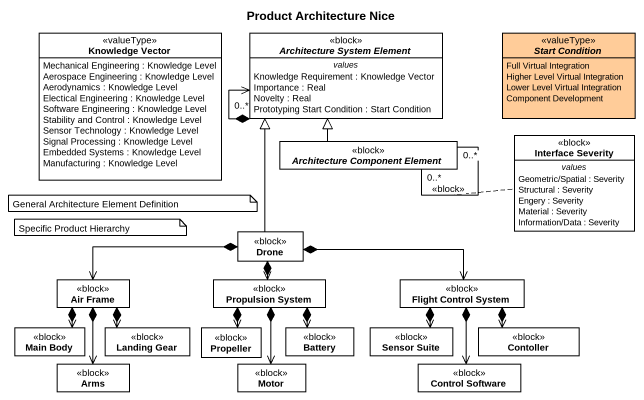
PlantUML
@startuml
title Product Architecture Nice
hide circle
hide empty members
class "Knowledge Vector" as Knowledge_Vector <<valueType>> {
  Mechanical Engineering : Knowledge Level
  Aerospace Engineering : Knowledge Level
  Aerodynamics : Knowledge Level
  Electical Engineering : Knowledge Level
  Software Engineering : Knowledge Level
  Stability and Control : Knowledge Level
  Sensor Technology : Knowledge Level
  Signal Processing : Knowledge Level
  Embedded Systems : Knowledge Level
  Manufacturing : Knowledge Level
}
abstract class "Architecture System Element" as Architecture_System_Element <<block>> {
  -- values --
  Knowledge Requirement : Knowledge Vector
  Importance : Real
  Novelty : Real
  Prototyping Start Condition : Start Condition
}
enum "Start Condition" as Start_Condition <<valueType>> #FFCC99 {
  Full Virtual Integration
  Higher Level Virtual Integration
  Lower Level Virtual Integration
  Component Development
}
class "Interface Severity" as Interface_Severity <<block>> {
  -- values --
  Geometric/Spatial : Severity
  Structural : Severity
  Engery : Severity
  Material : Severity
  Information/Data : Severity
}
abstract class "Architecture Component Element" as Architecture_Component <<block>>
class Drone <<block>>
class "Air Frame" as Air_Frame <<block>>
class "Propulsion System" as Propulsion_System <<block>>
class "Flight Control System" as Flight_Control_System <<block>>
class "Main Body" as Main_Body <<block>>
class "Landing Gear" as Landing_Gear <<block>>
class Propeller <<block>>
class Battery <<block>>
class "Sensor Suite" as Sensor_Suite <<block>>
class Contoller <<block>>
class Arms <<block>>
class Motor <<block>>
class "Control Software" as Control_Software <<block>>
Architecture_System_Element *--> "0..*" Architecture_System_Element
Architecture_Component -up-|> Architecture_System_Element
Architecture_Component "0..*" -- "0..*" Architecture_Component : <<block>>
(Architecture_Component, Architecture_Component) .. Interface_Severity
Drone -up-|> Architecture_System_Element
Drone *-left-> Air_Frame
Drone *--> Propulsion_System
Drone *-right-> Flight_Control_System
Air_Frame *--> Main_Body
Air_Frame *--> Landing_Gear
Air_Frame *--> Arms
Propulsion_System *--> Propeller
Propulsion_System *--> Battery
Propulsion_System *--> Motor
Flight_Control_System *--> Sensor_Suite
Flight_Control_System *--> Contoller
Flight_Control_System *--> Control_Software
note as N1
  General Architecture Element Definition
end note
note as N2
  Specific Product Hierarchy
end note
@enduml
